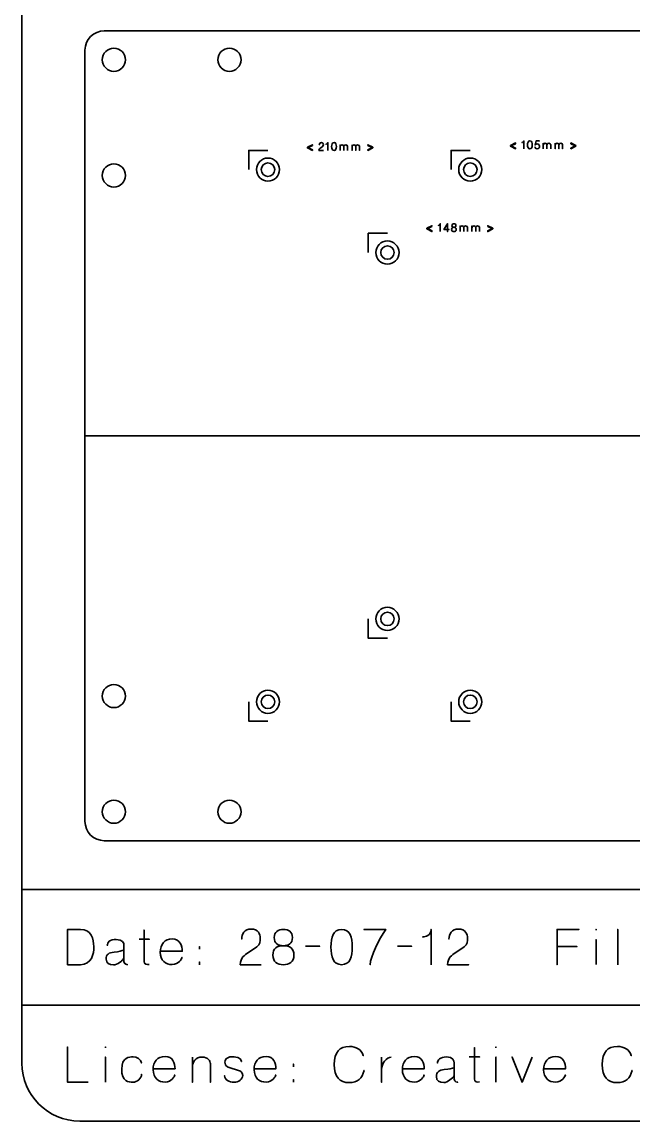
# Model space of a CAD drawing. Header units: inches. Extents: x 15 to 785, y -737 to -15.
# Drawn here: x 15 to 173.6, y -585 to -300 of the extents above; entities that cross this region are included whole.
import ezdxf

# ---------------------------------------------------------------- set-up
doc = ezdxf.new("R2010")
doc.units = ezdxf.units.IN
doc.header["$MEASUREMENT"] = 0
doc.layers.add('Layer 1', color=7, linetype='Continuous')

# ---------------------------------------------------------------- blocks, each defined once
blk = doc.blocks.new('block 18')
at = {"layer": 'Layer 1', "color": 13, "lineweight": 35, "true_color": 0xed6444}
for points in [[(89.07, -332.49), (90.38, -331.82), (90.38, -332.01), (89.28, -332.57), (89.28, -332.57), (90.38, -333.12), (90.38, -333.32), (89.07, -332.64), (89.07, -332.49)], [(106.07, -332.65), (104.76, -333.32), (104.76, -333.12), (105.87, -332.57), (105.87, -332.57), (104.76, -332.01), (104.76, -331.82), (106.07, -332.49), (106.07, -332.65)]]:
    blk.add_lwpolyline(points, dxfattribs=at)
for points, knots in [([(93.28, -333.32), (93.28, -333.32), (92.07, -333.32), (92.07, -333.32), (92.08, -332.91), (92.3, -332.77), (92.54, -332.62), (92.54, -332.62), (93.02, -332.29), (93.02, -332.29), (93.22, -332.16), (93.22, -331.96), (93.22, -331.77), (93.22, -331.58), (93.1, -331.27), (92.7, -331.27), (92.29, -331.27), (92.15, -331.57), (92.15, -331.85), (92.15, -331.57), (92.29, -331.27), (92.7, -331.27), (93.1, -331.27), (93.22, -331.58), (93.22, -331.77), (93.22, -331.96), (93.22, -332.16), (93.02, -332.29), (93.02, -332.29), (92.54, -332.62), (92.54, -332.62), (92.3, -332.77), (92.08, -332.91), (92.07, -333.32), (92.07, -333.32), (93.28, -333.32), (93.28, -333.32)], [0, 0, 0, 0, 1, 1, 1, 2, 2, 2, 3, 3, 3, 4, 4, 4, 5, 5, 5, 6, 6, 6, 7, 7, 7, 8, 8, 8, 9, 9, 9, 10, 10, 10, 11, 11, 11, 12, 12, 12, 12]), ([(94.42, -333.32), (94.42, -333.32), (94.42, -331.28), (94.42, -331.28), (94.42, -331.63), (94.09, -331.71), (93.94, -331.72), (94.09, -331.71), (94.42, -331.63), (94.42, -331.28), (94.42, -331.28), (94.42, -333.32), (94.42, -333.32)], [0, 0, 0, 0, 1, 1, 1, 2, 2, 2, 3, 3, 3, 4, 4, 4, 4]), ([(95.37, -332.3), (95.37, -331.74), (95.49, -331.29), (95.99, -331.29), (96.48, -331.29), (96.6, -331.74), (96.6, -332.3), (96.6, -332.86), (96.48, -333.32), (95.99, -333.32), (95.49, -333.32), (95.37, -332.86), (95.37, -332.3)], [0, 0, 0, 0, 1, 1, 1, 2, 2, 2, 3, 3, 3, 4, 4, 4, 4]), ([(95.37, -332.3), (95.37, -331.74), (95.49, -331.29), (95.99, -331.29), (96.48, -331.29), (96.6, -331.74), (96.6, -332.3), (96.6, -332.86), (96.48, -333.32), (95.99, -333.32), (95.49, -333.32), (95.37, -332.86), (95.37, -332.3)], [0, 0, 0, 0, 1, 1, 1, 2, 2, 2, 3, 3, 3, 4, 4, 4, 4]), ([(98.54, -333.32), (98.54, -333.32), (98.54, -332.38), (98.54, -332.25), (98.54, -332.12), (98.45, -331.87), (98.09, -331.87), (97.74, -331.87), (97.57, -332.15), (97.57, -332.41), (97.57, -332.15), (97.74, -331.87), (98.09, -331.87), (98.45, -331.87), (98.54, -332.12), (98.54, -332.25), (98.54, -332.38), (98.54, -333.32), (98.54, -333.32)], [0, 0, 0, 0, 1, 1, 1, 2, 2, 2, 3, 3, 3, 4, 4, 4, 5, 5, 5, 6, 6, 6, 6]), ([(97.57, -333.32), (97.57, -333.32), (97.57, -331.87), (97.57, -331.87), (97.57, -331.87), (97.57, -333.32), (97.57, -333.32)], [0, 0, 0, 0, 1, 1, 1, 2, 2, 2, 2]), ([(99.51, -333.32), (99.51, -333.32), (99.51, -332.38), (99.51, -332.25), (99.51, -332.12), (99.38, -331.87), (99.02, -331.87), (98.67, -331.87), (98.54, -332.15), (98.54, -332.41), (98.54, -332.15), (98.67, -331.87), (99.02, -331.87), (99.38, -331.87), (99.51, -332.12), (99.51, -332.25), (99.51, -332.38), (99.51, -333.32), (99.51, -333.32)], [0, 0, 0, 0, 1, 1, 1, 2, 2, 2, 3, 3, 3, 4, 4, 4, 5, 5, 5, 6, 6, 6, 6]), ([(101.64, -332.25), (101.64, -332.12), (101.55, -331.87), (101.19, -331.87), (100.83, -331.87), (100.67, -332.15), (100.67, -332.41), (100.67, -332.15), (100.83, -331.87), (101.19, -331.87), (101.55, -331.87), (101.64, -332.12), (101.64, -332.25), (101.64, -332.38), (101.64, -333.32), (101.64, -333.32), (101.64, -333.32), (101.64, -332.38), (101.64, -332.25)], [0, 0, 0, 0, 1, 1, 1, 2, 2, 2, 3, 3, 3, 4, 4, 4, 5, 5, 5, 6, 6, 6, 6]), ([(100.67, -331.87), (100.67, -331.87), (100.67, -333.32), (100.67, -333.32), (100.67, -333.32), (100.67, -331.87), (100.67, -331.87)], [0, 0, 0, 0, 1, 1, 1, 2, 2, 2, 2]), ([(102.61, -332.25), (102.61, -332.12), (102.48, -331.87), (102.12, -331.87), (101.77, -331.87), (101.64, -332.15), (101.64, -332.41), (101.64, -332.15), (101.77, -331.87), (102.12, -331.87), (102.48, -331.87), (102.61, -332.12), (102.61, -332.25), (102.61, -332.38), (102.61, -333.32), (102.61, -333.32), (102.61, -333.32), (102.61, -332.38), (102.61, -332.25)], [0, 0, 0, 0, 1, 1, 1, 2, 2, 2, 3, 3, 3, 4, 4, 4, 5, 5, 5, 6, 6, 6, 6])]:
    blk.add_open_spline(points, degree=3, knots=knots, dxfattribs=at)
blk = doc.blocks.new('block 19')
at = {"layer": 'Layer 1', "color": 13, "lineweight": 35, "true_color": 0xed6444}
for points in [[(120.08, -353.51), (121.39, -352.84), (121.39, -353.03), (120.29, -353.59), (120.29, -353.59), (121.39, -354.15), (121.39, -354.34), (120.08, -353.67), (120.08, -353.51)], [(137.18, -353.67), (135.87, -354.34), (135.87, -354.15), (136.99, -353.59), (136.99, -353.59), (135.87, -353.03), (135.87, -352.84), (137.18, -353.51), (137.18, -353.67)]]:
    blk.add_lwpolyline(points, dxfattribs=at)
for points, knots in [([(123.56, -354.34), (123.56, -354.34), (123.56, -352.31), (123.56, -352.31), (123.56, -352.65), (123.23, -352.74), (123.08, -352.75), (123.23, -352.74), (123.56, -352.65), (123.56, -352.31), (123.56, -352.31), (123.56, -354.34), (123.56, -354.34)], [0, 0, 0, 0, 1, 1, 1, 2, 2, 2, 3, 3, 3, 4, 4, 4, 4]), ([(125.47, -352.31), (125.47, -352.31), (124.51, -353.8), (124.51, -353.8), (124.51, -353.8), (125.83, -353.8), (125.83, -353.8), (125.83, -353.8), (124.51, -353.8), (124.51, -353.8), (124.51, -353.8), (125.47, -352.31), (125.47, -352.31), (125.47, -352.31), (125.47, -354.34), (125.47, -354.34), (125.47, -354.34), (125.47, -352.31), (125.47, -352.31)], [0, 0, 0, 0, 1, 1, 1, 2, 2, 2, 3, 3, 3, 4, 4, 4, 5, 5, 5, 6, 6, 6, 6]), ([(126.5, -353.79), (126.5, -353.4), (126.74, -353.25), (127.11, -353.25), (127.47, -353.25), (127.72, -353.4), (127.72, -353.79), (127.72, -354.18), (127.44, -354.34), (127.11, -354.34), (126.78, -354.34), (126.5, -354.18), (126.5, -353.79)], [0, 0, 0, 0, 1, 1, 1, 2, 2, 2, 3, 3, 3, 4, 4, 4, 4]), ([(126.5, -353.79), (126.5, -353.4), (126.74, -353.25), (127.11, -353.25), (127.47, -353.25), (127.72, -353.4), (127.72, -353.79), (127.72, -354.18), (127.44, -354.34), (127.11, -354.34), (126.78, -354.34), (126.5, -354.18), (126.5, -353.79)], [0, 0, 0, 0, 1, 1, 1, 2, 2, 2, 3, 3, 3, 4, 4, 4, 4]), ([(126.58, -352.78), (126.58, -352.44), (126.81, -352.32), (127.11, -352.31), (127.41, -352.3), (127.63, -352.44), (127.63, -352.78), (127.63, -353.12), (127.4, -353.25), (127.11, -353.25), (126.82, -353.25), (126.58, -353.12), (126.58, -352.78)], [0, 0, 0, 0, 1, 1, 1, 2, 2, 2, 3, 3, 3, 4, 4, 4, 4]), ([(126.58, -352.78), (126.58, -352.44), (126.81, -352.32), (127.11, -352.31), (127.41, -352.3), (127.63, -352.44), (127.63, -352.78), (127.63, -353.12), (127.4, -353.25), (127.11, -353.25), (126.82, -353.25), (126.58, -353.12), (126.58, -352.78)], [0, 0, 0, 0, 1, 1, 1, 2, 2, 2, 3, 3, 3, 4, 4, 4, 4]), ([(129.65, -354.34), (129.65, -354.34), (129.65, -353.4), (129.65, -353.27), (129.65, -353.14), (129.57, -352.9), (129.21, -352.89), (128.85, -352.89), (128.69, -353.17), (128.69, -353.43), (128.69, -353.17), (128.85, -352.89), (129.21, -352.89), (129.57, -352.9), (129.65, -353.14), (129.65, -353.27), (129.65, -353.4), (129.65, -354.34), (129.65, -354.34)], [0, 0, 0, 0, 1, 1, 1, 2, 2, 2, 3, 3, 3, 4, 4, 4, 5, 5, 5, 6, 6, 6, 6]), ([(128.69, -354.34), (128.69, -354.34), (128.69, -352.89), (128.69, -352.89), (128.69, -352.89), (128.69, -354.34), (128.69, -354.34)], [0, 0, 0, 0, 1, 1, 1, 2, 2, 2, 2]), ([(130.62, -354.34), (130.62, -354.34), (130.62, -353.4), (130.62, -353.27), (130.62, -353.14), (130.5, -352.9), (130.14, -352.89), (129.78, -352.89), (129.65, -353.17), (129.65, -353.43), (129.65, -353.17), (129.78, -352.89), (130.14, -352.89), (130.5, -352.9), (130.62, -353.14), (130.62, -353.27), (130.62, -353.4), (130.62, -354.34), (130.62, -354.34)], [0, 0, 0, 0, 1, 1, 1, 2, 2, 2, 3, 3, 3, 4, 4, 4, 5, 5, 5, 6, 6, 6, 6]), ([(132.75, -354.34), (132.75, -354.34), (132.75, -353.4), (132.75, -353.27), (132.75, -353.14), (132.66, -352.9), (132.31, -352.89), (131.95, -352.89), (131.79, -353.17), (131.79, -353.43), (131.79, -353.17), (131.95, -352.89), (132.31, -352.89), (132.66, -352.9), (132.75, -353.14), (132.75, -353.27), (132.75, -353.4), (132.75, -354.34), (132.75, -354.34)], [0, 0, 0, 0, 1, 1, 1, 2, 2, 2, 3, 3, 3, 4, 4, 4, 5, 5, 5, 6, 6, 6, 6]), ([(131.79, -354.34), (131.79, -354.34), (131.79, -352.89), (131.79, -352.89), (131.79, -352.89), (131.79, -354.34), (131.79, -354.34)], [0, 0, 0, 0, 1, 1, 1, 2, 2, 2, 2]), ([(133.72, -354.34), (133.72, -354.34), (133.72, -353.4), (133.72, -353.27), (133.72, -353.14), (133.6, -352.9), (133.24, -352.89), (132.88, -352.89), (132.75, -353.17), (132.75, -353.43), (132.75, -353.17), (132.88, -352.89), (133.24, -352.89), (133.6, -352.9), (133.72, -353.14), (133.72, -353.27), (133.72, -353.4), (133.72, -354.34), (133.72, -354.34)], [0, 0, 0, 0, 1, 1, 1, 2, 2, 2, 3, 3, 3, 4, 4, 4, 5, 5, 5, 6, 6, 6, 6])]:
    blk.add_open_spline(points, degree=3, knots=knots, dxfattribs=at)
blk = doc.blocks.new('block 20')
at = {"layer": 'Layer 1', "color": 13, "lineweight": 35, "true_color": 0xed6444}
for points in [[(141.79, -332.06), (143.1, -331.38), (143.1, -331.58), (141.99, -332.13), (141.99, -332.14), (143.1, -332.69), (143.1, -332.88), (141.79, -332.21), (141.79, -332.06)], [(158.78, -332.21), (157.48, -332.88), (157.48, -332.69), (158.59, -332.14), (158.59, -332.13), (157.48, -331.58), (157.48, -331.38), (158.78, -332.05), (158.78, -332.21)]]:
    blk.add_lwpolyline(points, dxfattribs=at)
for points, knots in [([(145.26, -332.88), (145.26, -332.88), (145.26, -330.85), (145.26, -330.85), (145.26, -331.2), (144.93, -331.28), (144.78, -331.29), (144.93, -331.28), (145.26, -331.2), (145.26, -330.85), (145.26, -330.85), (145.26, -332.88), (145.26, -332.88)], [0, 0, 0, 0, 1, 1, 1, 2, 2, 2, 3, 3, 3, 4, 4, 4, 4]), ([(146.21, -331.87), (146.21, -331.31), (146.33, -330.85), (146.83, -330.85), (147.32, -330.85), (147.44, -331.31), (147.44, -331.87), (147.44, -332.43), (147.32, -332.88), (146.83, -332.88), (146.33, -332.88), (146.21, -332.43), (146.21, -331.87)], [0, 0, 0, 0, 1, 1, 1, 2, 2, 2, 3, 3, 3, 4, 4, 4, 4]), ([(146.21, -331.87), (146.21, -331.31), (146.33, -330.85), (146.83, -330.85), (147.32, -330.85), (147.44, -331.31), (147.44, -331.87), (147.44, -332.43), (147.32, -332.88), (146.83, -332.88), (146.33, -332.88), (146.21, -332.43), (146.21, -331.87)], [0, 0, 0, 0, 1, 1, 1, 2, 2, 2, 3, 3, 3, 4, 4, 4, 4]), ([(148.41, -330.85), (148.41, -330.85), (148.18, -331.86), (148.18, -331.86), (148.34, -331.72), (148.44, -331.64), (148.72, -331.64), (149, -331.64), (149.32, -331.83), (149.32, -332.23), (149.32, -332.4), (149.23, -332.89), (148.72, -332.89), (148.21, -332.89), (148.15, -332.6), (148.11, -332.44), (148.15, -332.6), (148.21, -332.89), (148.72, -332.89), (149.23, -332.89), (149.32, -332.4), (149.32, -332.23), (149.32, -331.83), (149, -331.64), (148.72, -331.64), (148.44, -331.64), (148.34, -331.72), (148.18, -331.86), (148.18, -331.86), (148.41, -330.85), (148.41, -330.85), (148.41, -330.85), (149.25, -330.85), (149.25, -330.85), (149.25, -330.85), (148.41, -330.85), (148.41, -330.85)], [0, 0, 0, 0, 1, 1, 1, 2, 2, 2, 3, 3, 3, 4, 4, 4, 5, 5, 5, 6, 6, 6, 7, 7, 7, 8, 8, 8, 9, 9, 9, 10, 10, 10, 11, 11, 11, 12, 12, 12, 12]), ([(151.25, -332.88), (151.25, -332.88), (151.25, -331.94), (151.25, -331.81), (151.25, -331.68), (151.17, -331.44), (150.81, -331.44), (150.45, -331.43), (150.29, -331.71), (150.29, -331.97), (150.29, -331.71), (150.45, -331.43), (150.81, -331.44), (151.17, -331.44), (151.25, -331.68), (151.25, -331.81), (151.25, -331.94), (151.25, -332.88), (151.25, -332.88)], [0, 0, 0, 0, 1, 1, 1, 2, 2, 2, 3, 3, 3, 4, 4, 4, 5, 5, 5, 6, 6, 6, 6]), ([(150.29, -332.88), (150.29, -332.88), (150.29, -331.44), (150.29, -331.44), (150.29, -331.44), (150.29, -332.88), (150.29, -332.88)], [0, 0, 0, 0, 1, 1, 1, 2, 2, 2, 2]), ([(152.22, -332.88), (152.22, -332.88), (152.22, -331.94), (152.22, -331.81), (152.22, -331.68), (152.1, -331.44), (151.74, -331.44), (151.38, -331.43), (151.25, -331.71), (151.25, -331.97), (151.25, -331.71), (151.38, -331.43), (151.74, -331.44), (152.1, -331.44), (152.22, -331.68), (152.22, -331.81), (152.22, -331.94), (152.22, -332.88), (152.22, -332.88)], [0, 0, 0, 0, 1, 1, 1, 2, 2, 2, 3, 3, 3, 4, 4, 4, 5, 5, 5, 6, 6, 6, 6]), ([(154.35, -331.81), (154.35, -331.68), (154.27, -331.44), (153.91, -331.44), (153.55, -331.43), (153.39, -331.71), (153.39, -331.97), (153.39, -331.71), (153.55, -331.43), (153.91, -331.44), (154.27, -331.44), (154.35, -331.68), (154.35, -331.81), (154.35, -331.94), (154.35, -332.88), (154.35, -332.88), (154.35, -332.88), (154.35, -331.94), (154.35, -331.81)], [0, 0, 0, 0, 1, 1, 1, 2, 2, 2, 3, 3, 3, 4, 4, 4, 5, 5, 5, 6, 6, 6, 6]), ([(153.39, -331.44), (153.39, -331.44), (153.39, -332.88), (153.39, -332.88), (153.39, -332.88), (153.39, -331.44), (153.39, -331.44)], [0, 0, 0, 0, 1, 1, 1, 2, 2, 2, 2]), ([(155.32, -331.81), (155.32, -331.68), (155.2, -331.44), (154.84, -331.44), (154.48, -331.43), (154.35, -331.71), (154.35, -331.97), (154.35, -331.71), (154.48, -331.43), (154.84, -331.44), (155.2, -331.44), (155.32, -331.68), (155.32, -331.81), (155.32, -331.94), (155.32, -332.88), (155.32, -332.88), (155.32, -332.88), (155.32, -331.94), (155.32, -331.81)], [0, 0, 0, 0, 1, 1, 1, 2, 2, 2, 3, 3, 3, 4, 4, 4, 5, 5, 5, 6, 6, 6, 6])]:
    blk.add_open_spline(points, degree=3, knots=knots, dxfattribs=at)
blk = doc.blocks.new('block 23')
at = {"layer": 'Layer 1', "color": 30, "lineweight": 35, "true_color": 0xf58726}
for points, knots in [([(26.86, -544.46), (26.86, -544.46), (26.86, -535.3), (26.86, -535.3), (26.86, -535.3), (30.16, -535.3), (30.16, -535.3), (33.19, -535.3), (33.55, -537.84), (33.63, -539.75), (33.71, -541.65), (33.06, -544.46), (30.16, -544.46), (30.16, -544.46), (26.86, -544.46), (26.86, -544.46)], [0, 0, 0, 0, 1, 1, 1, 2, 2, 2, 3, 3, 3, 4, 4, 4, 5, 5, 5, 5]), ([(26.86, -544.46), (26.86, -544.46), (26.86, -535.3), (26.86, -535.3), (26.86, -535.3), (30.16, -535.3), (30.16, -535.3), (33.19, -535.3), (33.55, -537.84), (33.63, -539.75), (33.71, -541.65), (33.06, -544.46), (30.16, -544.46), (30.16, -544.46), (26.86, -544.46), (26.86, -544.46)], [0, 0, 0, 0, 1, 1, 1, 2, 2, 2, 3, 3, 3, 4, 4, 4, 5, 5, 5, 5]), ([(48.01, -544.4), (47.38, -544.43), (46.71, -544.46), (46.71, -543.61), (46.71, -542.74), (46.71, -535.48), (46.71, -535.48), (46.71, -535.48), (46.71, -542.74), (46.71, -543.61), (46.71, -544.46), (47.38, -544.43), (48.01, -544.4)], [0, 0, 0, 0, 1, 1, 1, 2, 2, 2, 3, 3, 3, 4, 4, 4, 4]), ([(77.11, -544.46), (77.11, -544.46), (71.67, -544.46), (71.67, -544.46), (71.72, -542.6), (72.71, -542.01), (73.79, -541.3), (73.79, -541.3), (75.96, -539.85), (75.96, -539.85), (76.86, -539.23), (76.85, -538.34), (76.85, -537.49), (76.85, -536.62), (76.31, -535.23), (74.51, -535.23), (72.7, -535.23), (72.02, -536.57), (72.02, -537.84), (72.02, -536.57), (72.7, -535.23), (74.51, -535.23), (76.31, -535.23), (76.85, -536.62), (76.85, -537.49), (76.85, -538.34), (76.86, -539.23), (75.96, -539.85), (75.96, -539.85), (73.79, -541.3), (73.79, -541.3), (72.71, -542.01), (71.72, -542.6), (71.67, -544.46), (71.67, -544.46), (77.11, -544.46), (77.11, -544.46)], [0, 0, 0, 0, 1, 1, 1, 2, 2, 2, 3, 3, 3, 4, 4, 4, 5, 5, 5, 6, 6, 6, 7, 7, 7, 8, 8, 8, 9, 9, 9, 10, 10, 10, 11, 11, 11, 12, 12, 12, 12]), ([(80.48, -537.44), (80.48, -535.91), (81.48, -535.34), (82.84, -535.32), (84.2, -535.29), (85.2, -535.91), (85.2, -537.44), (85.2, -538.96), (84.14, -539.54), (82.84, -539.54), (81.55, -539.54), (80.48, -538.96), (80.48, -537.44)], [0, 0, 0, 0, 1, 1, 1, 2, 2, 2, 3, 3, 3, 4, 4, 4, 4]), ([(80.48, -537.44), (80.48, -535.91), (81.48, -535.34), (82.84, -535.32), (84.2, -535.29), (85.2, -535.91), (85.2, -537.44), (85.2, -538.96), (84.14, -539.54), (82.84, -539.54), (81.55, -539.54), (80.48, -538.96), (80.48, -537.44)], [0, 0, 0, 0, 1, 1, 1, 2, 2, 2, 3, 3, 3, 4, 4, 4, 4]), ([(95.19, -539.89), (95.19, -537.37), (95.72, -535.32), (97.96, -535.32), (100.19, -535.32), (100.72, -537.37), (100.72, -539.89), (100.72, -542.41), (100.19, -544.46), (97.96, -544.46), (95.72, -544.46), (95.19, -542.41), (95.19, -539.89)], [0, 0, 0, 0, 1, 1, 1, 2, 2, 2, 3, 3, 3, 4, 4, 4, 4]), ([(95.19, -539.89), (95.19, -537.37), (95.72, -535.32), (97.96, -535.32), (100.19, -535.32), (100.72, -537.37), (100.72, -539.89), (100.72, -542.41), (100.19, -544.46), (97.96, -544.46), (95.72, -544.46), (95.19, -542.41), (95.19, -539.89)], [0, 0, 0, 0, 1, 1, 1, 2, 2, 2, 3, 3, 3, 4, 4, 4, 4]), ([(109.41, -535.3), (109.41, -535.3), (103.73, -535.3), (103.73, -535.3), (103.73, -535.3), (109.41, -535.3), (109.41, -535.3), (107.63, -537.86), (105.41, -542.36), (105.38, -544.46), (105.41, -542.36), (107.63, -537.86), (109.41, -535.3)], [0, 0, 0, 0, 1, 1, 1, 2, 2, 2, 3, 3, 3, 4, 4, 4, 4]), ([(121.18, -544.46), (121.18, -544.46), (121.18, -535.3), (121.18, -535.3), (121.18, -536.86), (119.67, -537.23), (119.02, -537.28), (119.67, -537.23), (121.18, -536.86), (121.18, -535.3), (121.18, -535.3), (121.18, -544.46), (121.18, -544.46)], [0, 0, 0, 0, 1, 1, 1, 2, 2, 2, 3, 3, 3, 4, 4, 4, 4]), ([(125.45, -544.46), (125.5, -542.6), (126.49, -542.01), (127.57, -541.3), (127.57, -541.3), (129.74, -539.85), (129.74, -539.85), (130.64, -539.23), (130.63, -538.34), (130.63, -537.49), (130.63, -536.62), (130.1, -535.23), (128.3, -535.23), (126.48, -535.23), (125.81, -536.57), (125.81, -537.84), (125.81, -536.57), (126.48, -535.23), (128.3, -535.23), (130.1, -535.23), (130.63, -536.62), (130.63, -537.49), (130.63, -538.34), (130.64, -539.23), (129.74, -539.85), (129.74, -539.85), (127.57, -541.3), (127.57, -541.3), (126.49, -542.01), (125.5, -542.6), (125.45, -544.46), (125.45, -544.46), (130.9, -544.46), (130.9, -544.46), (130.9, -544.46), (125.45, -544.46), (125.45, -544.46)], [0, 0, 0, 0, 1, 1, 1, 2, 2, 2, 3, 3, 3, 4, 4, 4, 5, 5, 5, 6, 6, 6, 7, 7, 7, 8, 8, 8, 9, 9, 9, 10, 10, 10, 11, 11, 11, 12, 12, 12, 12]), ([(153.86, -535.3), (153.86, -535.3), (159.54, -535.3), (159.54, -535.3), (159.54, -535.3), (153.86, -535.3), (153.86, -535.3), (153.86, -535.3), (153.86, -544.46), (153.86, -544.46), (153.86, -544.46), (153.86, -535.3), (153.86, -535.3)], [0, 0, 0, 0, 1, 1, 1, 2, 2, 2, 3, 3, 3, 4, 4, 4, 4]), ([(164.01, -535.52), (164.01, -535.52), (164.01, -535.29), (164.01, -535.29), (164.01, -535.29), (164.01, -535.52), (164.01, -535.52)], [0, 0, 0, 0, 1, 1, 1, 2, 2, 2, 2]), ([(169.61, -544.46), (169.61, -544.46), (169.61, -535.3), (169.61, -535.3), (169.61, -535.3), (169.61, -544.46), (169.61, -544.46)], [0, 0, 0, 0, 1, 1, 1, 2, 2, 2, 2]), ([(41.47, -543.63), (41.47, -543.63), (41.47, -539.46), (41.47, -539.46), (41.47, -538.92), (41.2, -537.91), (39.49, -537.91), (37.77, -537.91), (37.14, -538.68), (37.14, -539.48), (37.14, -538.68), (37.77, -537.91), (39.49, -537.91), (41.2, -537.91), (41.47, -538.92), (41.47, -539.46), (41.47, -539.46), (41.47, -543.63), (41.47, -543.63), (41.47, -544.4), (42.37, -544.46), (42.37, -544.46), (42.37, -544.46), (41.47, -544.4), (41.47, -543.63)], [0, 0, 0, 0, 1, 1, 1, 2, 2, 2, 3, 3, 3, 4, 4, 4, 5, 5, 5, 6, 6, 6, 7, 7, 7, 8, 8, 8, 8]), ([(45.38, -537.88), (45.38, -537.88), (48.03, -537.88), (48.03, -537.88), (48.03, -537.88), (45.38, -537.88), (45.38, -537.88)], [0, 0, 0, 0, 1, 1, 1, 2, 2, 2, 2]), ([(50.9, -540.98), (50.9, -540.98), (56.58, -540.98), (56.58, -540.98), (56.58, -539.57), (56.02, -537.77), (54, -537.77), (51.99, -537.77), (50.89, -539.14), (50.89, -541.23), (50.89, -543.34), (52.31, -544.46), (54, -544.41), (55.7, -544.36), (56.44, -543.04), (56.53, -542.57), (56.44, -543.04), (55.7, -544.36), (54, -544.41), (52.31, -544.46), (50.89, -543.34), (50.89, -541.23), (50.89, -539.14), (51.99, -537.77), (54, -537.77), (56.02, -537.77), (56.58, -539.57), (56.58, -540.98), (56.58, -540.98), (50.9, -540.98), (50.9, -540.98)], [0, 0, 0, 0, 1, 1, 1, 2, 2, 2, 3, 3, 3, 4, 4, 4, 5, 5, 5, 6, 6, 6, 7, 7, 7, 8, 8, 8, 9, 9, 9, 10, 10, 10, 10]), ([(164.01, -544.45), (164.01, -544.45), (164.01, -537.93), (164.01, -537.93), (164.01, -537.93), (164.01, -544.47), (164.01, -544.45)], [0, 0, 0, 0, 1, 1, 1, 2, 2, 2, 2]), ([(38.74, -544.53), (37.68, -544.5), (36.84, -544.17), (36.84, -543), (36.84, -541.82), (37.56, -541.32), (38.9, -541.19), (40.23, -541.07), (40.83, -540.86), (41.47, -540.69), (40.83, -540.86), (40.23, -541.07), (38.9, -541.19), (37.56, -541.32), (36.84, -541.82), (36.84, -543), (36.84, -544.17), (37.68, -544.5), (38.74, -544.53), (39.78, -544.57), (41.09, -543.34), (41.47, -542.79), (41.09, -543.34), (39.78, -544.57), (38.74, -544.53)], [0, 0, 0, 0, 1, 1, 1, 2, 2, 2, 3, 3, 3, 4, 4, 4, 5, 5, 5, 6, 6, 6, 7, 7, 7, 8, 8, 8, 8]), ([(61.09, -540.45), (61.09, -540.45), (61.09, -539.75), (61.09, -539.75), (61.09, -539.75), (61.09, -540.45), (61.09, -540.45)], [0, 0, 0, 0, 1, 1, 1, 2, 2, 2, 2]), ([(80.11, -541.99), (80.11, -540.24), (81.19, -539.54), (82.84, -539.54), (84.49, -539.54), (85.59, -540.24), (85.59, -541.99), (85.59, -543.75), (84.35, -544.46), (82.84, -544.46), (81.34, -544.46), (80.11, -543.75), (80.11, -541.99)], [0, 0, 0, 0, 1, 1, 1, 2, 2, 2, 3, 3, 3, 4, 4, 4, 4]), ([(80.11, -541.99), (80.11, -540.24), (81.19, -539.54), (82.84, -539.54), (84.49, -539.54), (85.59, -540.24), (85.59, -541.99), (85.59, -543.75), (84.35, -544.46), (82.84, -544.46), (81.34, -544.46), (80.11, -543.75), (80.11, -541.99)], [0, 0, 0, 0, 1, 1, 1, 2, 2, 2, 3, 3, 3, 4, 4, 4, 4]), ([(88.58, -539.67), (88.58, -539.67), (92.28, -539.67), (92.28, -539.67), (92.28, -539.67), (88.58, -539.67), (88.58, -539.67)], [0, 0, 0, 0, 1, 1, 1, 2, 2, 2, 2]), ([(112.42, -539.67), (112.42, -539.67), (116.12, -539.67), (116.12, -539.67), (116.12, -539.67), (112.42, -539.67), (112.42, -539.67)], [0, 0, 0, 0, 1, 1, 1, 2, 2, 2, 2]), ([(153.86, -539.75), (153.86, -539.75), (159.02, -539.75), (159.02, -539.75), (159.02, -539.75), (153.86, -539.75), (153.86, -539.75)], [0, 0, 0, 0, 1, 1, 1, 2, 2, 2, 2]), ([(61.09, -544.46), (61.09, -544.46), (61.09, -543.76), (61.09, -543.76), (61.09, -543.76), (61.09, -544.46), (61.09, -544.46)], [0, 0, 0, 0, 1, 1, 1, 2, 2, 2, 2]), ([(32.21, -574.94), (32.21, -574.94), (26.86, -574.94), (26.86, -574.94), (26.86, -574.94), (26.86, -565.78), (26.86, -565.78), (26.86, -565.78), (26.86, -574.94), (26.86, -574.94), (26.86, -574.94), (32.21, -574.94), (32.21, -574.94)], [0, 0, 0, 0, 1, 1, 1, 2, 2, 2, 3, 3, 3, 4, 4, 4, 4]), ([(36.65, -566), (36.65, -566), (36.65, -565.77), (36.65, -565.77), (36.65, -565.77), (36.65, -566), (36.65, -566)], [0, 0, 0, 0, 1, 1, 1, 2, 2, 2, 2]), ([(99.97, -575.04), (97.45, -575.04), (96.01, -573.61), (96.01, -570.35), (96.01, -567.12), (97.45, -565.67), (99.97, -565.67), (101.78, -565.67), (103.02, -566.42), (103.58, -568.04), (103.02, -566.42), (101.78, -565.67), (99.97, -565.67), (97.45, -565.67), (96.01, -567.12), (96.01, -570.35), (96.01, -573.61), (97.45, -575.04), (99.97, -575.04), (102.06, -575.04), (103.38, -574.05), (103.78, -571.87), (103.38, -574.05), (102.06, -575.04), (99.97, -575.04)], [0, 0, 0, 0, 1, 1, 1, 2, 2, 2, 3, 3, 3, 4, 4, 4, 5, 5, 5, 6, 6, 6, 7, 7, 7, 8, 8, 8, 8]), ([(133.72, -574.88), (133.1, -574.91), (132.42, -574.94), (132.42, -574.09), (132.42, -573.22), (132.42, -565.96), (132.42, -565.96), (132.42, -565.96), (132.42, -573.22), (132.42, -574.09), (132.42, -574.94), (133.1, -574.91), (133.72, -574.88)], [0, 0, 0, 0, 1, 1, 1, 2, 2, 2, 3, 3, 3, 4, 4, 4, 4]), ([(137.99, -566), (137.99, -566), (137.99, -565.77), (137.99, -565.77), (137.99, -565.77), (137.99, -566), (137.99, -566)], [0, 0, 0, 0, 1, 1, 1, 2, 2, 2, 2]), ([(169.52, -575.04), (166.99, -575.04), (165.56, -573.61), (165.56, -570.35), (165.56, -567.12), (166.99, -565.67), (169.52, -565.67), (171.32, -565.67), (172.57, -566.42), (173.13, -568.04), (172.57, -566.42), (171.32, -565.67), (169.52, -565.67), (166.99, -565.67), (165.56, -567.12), (165.56, -570.35), (165.56, -573.61), (166.99, -575.04), (169.52, -575.04), (171.6, -575.04), (172.92, -574.05), (173.33, -571.87), (172.92, -574.05), (171.6, -575.04), (169.52, -575.04)], [0, 0, 0, 0, 1, 1, 1, 2, 2, 2, 3, 3, 3, 4, 4, 4, 5, 5, 5, 6, 6, 6, 7, 7, 7, 8, 8, 8, 8]), ([(36.65, -574.93), (36.65, -574.93), (36.65, -568.41), (36.65, -568.41), (36.65, -568.41), (36.65, -574.95), (36.65, -574.93)], [0, 0, 0, 0, 1, 1, 1, 2, 2, 2, 2]), ([(43.79, -574.94), (42.72, -574.94), (40.88, -574.76), (40.88, -571.57), (40.88, -568.4), (42.94, -568.36), (43.84, -568.36), (44.74, -568.36), (45.94, -569.06), (46.01, -569.95), (45.94, -569.06), (44.74, -568.36), (43.84, -568.36), (42.94, -568.36), (40.88, -568.4), (40.88, -571.57), (40.88, -574.76), (42.72, -574.94), (43.79, -574.94), (44.87, -574.94), (46.01, -573.94), (46.05, -572.87), (46.01, -573.94), (44.87, -574.94), (43.79, -574.94)], [0, 0, 0, 0, 1, 1, 1, 2, 2, 2, 3, 3, 3, 4, 4, 4, 5, 5, 5, 6, 6, 6, 7, 7, 7, 8, 8, 8, 8]), ([(49.05, -571.46), (49.05, -571.46), (54.72, -571.46), (54.72, -571.46), (54.72, -570.05), (54.17, -568.25), (52.15, -568.25), (50.14, -568.25), (49.04, -569.62), (49.04, -571.71), (49.04, -573.82), (50.46, -574.94), (52.15, -574.89), (53.85, -574.84), (54.58, -573.52), (54.67, -573.05), (54.58, -573.52), (53.85, -574.84), (52.15, -574.89), (50.46, -574.94), (49.04, -573.82), (49.04, -571.71), (49.04, -569.62), (50.14, -568.25), (52.15, -568.25), (54.17, -568.25), (54.72, -570.05), (54.72, -571.46), (54.72, -571.46), (49.05, -571.46), (49.05, -571.46)], [0, 0, 0, 0, 1, 1, 1, 2, 2, 2, 3, 3, 3, 4, 4, 4, 5, 5, 5, 6, 6, 6, 7, 7, 7, 8, 8, 8, 9, 9, 9, 10, 10, 10, 10]), ([(63.91, -570.11), (63.91, -569.53), (63.32, -568.44), (61.71, -568.42), (60.08, -568.41), (59.23, -569.67), (59.23, -570.84), (59.23, -569.67), (60.08, -568.41), (61.71, -568.42), (63.32, -568.44), (63.91, -569.53), (63.91, -570.11), (63.91, -570.7), (63.91, -574.94), (63.91, -574.94), (63.91, -574.94), (63.91, -570.7), (63.91, -570.11)], [0, 0, 0, 0, 1, 1, 1, 2, 2, 2, 3, 3, 3, 4, 4, 4, 5, 5, 5, 6, 6, 6, 6]), ([(59.23, -568.42), (59.23, -568.42), (59.23, -574.94), (59.23, -574.94), (59.23, -574.94), (59.23, -568.42), (59.23, -568.42)], [0, 0, 0, 0, 1, 1, 1, 2, 2, 2, 2]), ([(70, -568.32), (68.4, -568.28), (67.67, -568.79), (67.67, -569.77), (67.67, -570.76), (68.49, -571.07), (68.8, -571.15), (68.8, -571.15), (71.2, -571.87), (71.2, -571.87), (71.51, -571.94), (72.28, -572.28), (72.28, -573.22), (72.28, -574.16), (71.27, -574.94), (70, -574.94), (68.73, -574.94), (67.58, -574.27), (67.58, -573.27), (67.58, -574.27), (68.73, -574.94), (70, -574.94), (71.27, -574.94), (72.28, -574.16), (72.28, -573.22), (72.28, -572.28), (71.51, -571.94), (71.2, -571.87), (71.2, -571.87), (68.8, -571.15), (68.8, -571.15), (68.49, -571.07), (67.67, -570.76), (67.67, -569.77), (67.67, -568.79), (68.4, -568.28), (70, -568.32), (71.6, -568.39), (72.02, -569.28), (72, -569.59), (72.02, -569.28), (71.6, -568.39), (70, -568.32)], [0, 0, 0, 0, 1, 1, 1, 2, 2, 2, 3, 3, 3, 4, 4, 4, 5, 5, 5, 6, 6, 6, 7, 7, 7, 8, 8, 8, 9, 9, 9, 10, 10, 10, 11, 11, 11, 12, 12, 12, 13, 13, 13, 14, 14, 14, 14]), ([(75.25, -571.46), (75.25, -571.46), (80.92, -571.46), (80.92, -571.46), (80.92, -570.05), (80.37, -568.25), (78.35, -568.25), (76.34, -568.25), (75.24, -569.62), (75.24, -571.71), (75.24, -573.82), (76.66, -574.94), (78.35, -574.89), (80.05, -574.84), (80.78, -573.52), (80.87, -573.05), (80.78, -573.52), (80.05, -574.84), (78.35, -574.89), (76.66, -574.94), (75.24, -573.82), (75.24, -571.71), (75.24, -569.62), (76.34, -568.25), (78.35, -568.25), (80.37, -568.25), (80.92, -570.05), (80.92, -571.46), (80.92, -571.46), (75.25, -571.46), (75.25, -571.46)], [0, 0, 0, 0, 1, 1, 1, 2, 2, 2, 3, 3, 3, 4, 4, 4, 5, 5, 5, 6, 6, 6, 7, 7, 7, 8, 8, 8, 9, 9, 9, 10, 10, 10, 10]), ([(110.81, -568.42), (109.63, -568.41), (108.28, -570.15), (108.32, -571.61), (108.28, -570.15), (109.63, -568.41), (110.81, -568.42)], [0, 0, 0, 0, 1, 1, 1, 2, 2, 2, 2]), ([(108.32, -568.42), (108.32, -568.42), (108.32, -574.94), (108.32, -574.94), (108.32, -574.94), (108.32, -568.42), (108.32, -568.42)], [0, 0, 0, 0, 1, 1, 1, 2, 2, 2, 2]), ([(119.42, -571.46), (119.42, -570.05), (118.86, -568.25), (116.84, -568.25), (114.83, -568.25), (113.73, -569.62), (113.73, -571.71), (113.73, -573.82), (115.15, -574.94), (116.84, -574.89), (118.54, -574.84), (119.28, -573.52), (119.37, -573.05), (119.28, -573.52), (118.54, -574.84), (116.84, -574.89), (115.15, -574.94), (113.73, -573.82), (113.73, -571.71), (113.73, -569.62), (114.83, -568.25), (116.84, -568.25), (118.86, -568.25), (119.42, -570.05), (119.42, -571.46), (119.42, -571.46), (113.74, -571.46), (113.74, -571.46), (113.74, -571.46), (119.42, -571.46), (119.42, -571.46)], [0, 0, 0, 0, 1, 1, 1, 2, 2, 2, 3, 3, 3, 4, 4, 4, 5, 5, 5, 6, 6, 6, 7, 7, 7, 8, 8, 8, 9, 9, 9, 10, 10, 10, 10]), ([(127.18, -574.11), (127.18, -574.11), (127.18, -569.94), (127.18, -569.94), (127.18, -569.4), (126.91, -568.39), (125.2, -568.39), (123.48, -568.39), (122.85, -569.16), (122.85, -569.96), (122.85, -569.16), (123.48, -568.39), (125.2, -568.39), (126.91, -568.39), (127.18, -569.4), (127.18, -569.94), (127.18, -569.94), (127.18, -574.11), (127.18, -574.11), (127.18, -574.88), (128.08, -574.94), (128.08, -574.94), (128.08, -574.94), (127.18, -574.88), (127.18, -574.11)], [0, 0, 0, 0, 1, 1, 1, 2, 2, 2, 3, 3, 3, 4, 4, 4, 5, 5, 5, 6, 6, 6, 7, 7, 7, 8, 8, 8, 8]), ([(131.09, -568.36), (131.09, -568.36), (133.74, -568.36), (133.74, -568.36), (133.74, -568.36), (131.09, -568.36), (131.09, -568.36)], [0, 0, 0, 0, 1, 1, 1, 2, 2, 2, 2]), ([(137.99, -574.93), (137.99, -574.93), (137.99, -568.41), (137.99, -568.41), (137.99, -568.41), (137.99, -574.95), (137.99, -574.93)], [0, 0, 0, 0, 1, 1, 1, 2, 2, 2, 2]), ([(147.4, -568.42), (147.4, -568.42), (144.79, -574.94), (144.79, -574.94), (144.79, -574.94), (142.21, -568.42), (142.21, -568.42), (142.21, -568.42), (144.79, -574.94), (144.79, -574.94), (144.79, -574.94), (147.4, -568.42), (147.4, -568.42)], [0, 0, 0, 0, 1, 1, 1, 2, 2, 2, 3, 3, 3, 4, 4, 4, 4]), ([(150.39, -571.46), (150.39, -571.46), (156.07, -571.46), (156.07, -571.46), (156.07, -570.05), (155.51, -568.25), (153.49, -568.25), (151.49, -568.25), (150.38, -569.62), (150.38, -571.71), (150.38, -573.82), (151.8, -574.94), (153.49, -574.89), (155.19, -574.84), (155.93, -573.52), (156.02, -573.05), (155.93, -573.52), (155.19, -574.84), (153.49, -574.89), (151.8, -574.94), (150.38, -573.82), (150.38, -571.71), (150.38, -569.62), (151.49, -568.25), (153.49, -568.25), (155.51, -568.25), (156.07, -570.05), (156.07, -571.46), (156.07, -571.46), (150.39, -571.46), (150.39, -571.46)], [0, 0, 0, 0, 1, 1, 1, 2, 2, 2, 3, 3, 3, 4, 4, 4, 5, 5, 5, 6, 6, 6, 7, 7, 7, 8, 8, 8, 9, 9, 9, 10, 10, 10, 10]), ([(85.43, -570.93), (85.43, -570.93), (85.43, -570.23), (85.43, -570.23), (85.43, -570.23), (85.43, -570.93), (85.43, -570.93)], [0, 0, 0, 0, 1, 1, 1, 2, 2, 2, 2]), ([(124.45, -575.01), (123.39, -574.98), (122.56, -574.65), (122.56, -573.48), (122.56, -572.3), (123.27, -571.8), (124.61, -571.68), (125.95, -571.55), (126.54, -571.34), (127.18, -571.17), (126.54, -571.34), (125.95, -571.55), (124.61, -571.68), (123.27, -571.8), (122.56, -572.3), (122.56, -573.48), (122.56, -574.65), (123.39, -574.98), (124.45, -575.01), (125.49, -575.05), (126.8, -573.82), (127.18, -573.27), (126.8, -573.82), (125.49, -575.05), (124.45, -575.01)], [0, 0, 0, 0, 1, 1, 1, 2, 2, 2, 3, 3, 3, 4, 4, 4, 5, 5, 5, 6, 6, 6, 7, 7, 7, 8, 8, 8, 8]), ([(85.43, -574.94), (85.43, -574.94), (85.43, -574.24), (85.43, -574.24), (85.43, -574.24), (85.43, -574.94), (85.43, -574.94)], [0, 0, 0, 0, 1, 1, 1, 2, 2, 2, 2])]:
    blk.add_open_spline(points, degree=3, knots=knots, dxfattribs=at)

msp = doc.modelspace()

# ---------------------------------------------------------------- linework, layer by layer
at = {"layer": 'Layer 1', "color": 13, "lineweight": 35, "true_color": 0xed6444}
for points in [[(73.85, -338.29), (73.85, -333.29), (78.85, -333.29)], [(126.35, -338.29), (126.35, -333.29), (131.35, -333.29)], [(104.85, -359.79), (104.85, -354.79), (109.85, -354.79)], [(31.35, -407.29), (326.36, -407.29)], [(109.85, -459.79), (104.85, -459.79), (104.85, -454.79)], [(78.85, -481.29), (73.85, -481.29), (73.85, -476.29)], [(131.35, -481.29), (126.35, -481.29), (126.35, -476.29)]]:
    msp.add_lwpolyline(points, dxfattribs=at)
at = {"layer": 'Layer 1', "color": 35, "lineweight": 35, "true_color": 0x927753}
msp.add_lwpolyline([(785, -555), (15, -555), (15, -525), (785, -525), (785, -555)], dxfattribs=at)
at = {"layer": 'Layer 1', "color": 179, "lineweight": 35, "true_color": 0x231f20}
for points, knots in [([(785, -570), (785, -578.28), (778.28, -585), (770, -585), (770, -585), (30, -585), (30, -585), (21.72, -585), (15, -578.28), (15, -570), (15, -570), (15, -30), (15, -30), (15, -21.72), (21.72, -15), (30, -15), (30, -15), (770, -15), (770, -15), (778.28, -15), (785, -21.72), (785, -30), (785, -30), (785, -570), (785, -570)], [0, 0, 0, 0, 1, 1, 1, 2, 2, 2, 3, 3, 3, 4, 4, 4, 5, 5, 5, 6, 6, 6, 7, 7, 7, 8, 8, 8, 8]), ([(36.35, -512.3), (36.35, -512.3), (321.35, -512.3), (321.35, -512.3), (324.11, -512.3), (326.35, -510.06), (326.35, -507.3), (326.35, -507.3), (326.35, -307.3), (326.35, -307.3), (326.35, -304.53), (324.11, -302.3), (321.35, -302.3), (321.35, -302.3), (36.35, -302.3), (36.35, -302.3), (33.59, -302.3), (31.35, -304.53), (31.35, -307.3), (31.35, -307.3), (31.35, -507.3), (31.35, -507.3), (31.35, -510.06), (33.59, -512.3), (36.35, -512.3)], [0, 0, 0, 0, 1, 1, 1, 2, 2, 2, 3, 3, 3, 4, 4, 4, 5, 5, 5, 6, 6, 6, 7, 7, 7, 8, 8, 8, 8]), ([(41.85, -309.8), (41.85, -311.45), (40.51, -312.8), (38.85, -312.8), (37.2, -312.8), (35.85, -311.45), (35.85, -309.8), (35.85, -308.14), (37.2, -306.8), (38.85, -306.8), (40.51, -306.8), (41.85, -308.14), (41.85, -309.8)], [0, 0, 0, 0, 1, 1, 1, 2, 2, 2, 3, 3, 3, 4, 4, 4, 4]), ([(71.85, -309.8), (71.85, -311.45), (70.51, -312.8), (68.85, -312.8), (67.2, -312.8), (65.85, -311.45), (65.85, -309.8), (65.85, -308.14), (67.2, -306.8), (68.85, -306.8), (70.51, -306.8), (71.85, -308.14), (71.85, -309.8)], [0, 0, 0, 0, 1, 1, 1, 2, 2, 2, 3, 3, 3, 4, 4, 4, 4]), ([(41.85, -339.8), (41.85, -341.45), (40.51, -342.8), (38.85, -342.8), (37.2, -342.8), (35.85, -341.45), (35.85, -339.8), (35.85, -338.14), (37.2, -336.8), (38.85, -336.8), (40.51, -336.8), (41.85, -338.14), (41.85, -339.8)], [0, 0, 0, 0, 1, 1, 1, 2, 2, 2, 3, 3, 3, 4, 4, 4, 4]), ([(78.85, -340.04), (77.89, -340.04), (77.1, -339.26), (77.1, -338.29), (77.1, -337.33), (77.89, -336.54), (78.85, -336.54), (79.82, -336.54), (80.6, -337.33), (80.6, -338.29), (80.6, -339.26), (79.82, -340.04), (78.85, -340.04)], [0, 0, 0, 0, 1, 1, 1, 2, 2, 2, 3, 3, 3, 4, 4, 4, 4]), ([(131.35, -340.04), (130.38, -340.04), (129.6, -339.26), (129.6, -338.29), (129.6, -337.33), (130.38, -336.54), (131.35, -336.54), (132.32, -336.54), (133.1, -337.33), (133.1, -338.29), (133.1, -339.26), (132.32, -340.04), (131.35, -340.04)], [0, 0, 0, 0, 1, 1, 1, 2, 2, 2, 3, 3, 3, 4, 4, 4, 4]), ([(108.1, -359.79), (108.1, -358.83), (108.88, -358.04), (109.85, -358.04), (110.82, -358.04), (111.6, -358.83), (111.6, -359.79), (111.6, -360.76), (110.82, -361.54), (109.85, -361.54), (108.88, -361.54), (108.1, -360.76), (108.1, -359.79)], [0, 0, 0, 0, 1, 1, 1, 2, 2, 2, 3, 3, 3, 4, 4, 4, 4]), ([(108.1, -454.79), (108.1, -453.83), (108.88, -453.04), (109.85, -453.04), (110.82, -453.04), (111.6, -453.83), (111.6, -454.79), (111.6, -455.76), (110.82, -456.54), (109.85, -456.54), (108.88, -456.54), (108.1, -455.76), (108.1, -454.79)], [0, 0, 0, 0, 1, 1, 1, 2, 2, 2, 3, 3, 3, 4, 4, 4, 4]), ([(41.85, -474.8), (41.85, -476.45), (40.51, -477.8), (38.85, -477.8), (37.2, -477.8), (35.85, -476.45), (35.85, -474.8), (35.85, -473.14), (37.2, -471.8), (38.85, -471.8), (40.51, -471.8), (41.85, -473.14), (41.85, -474.8)], [0, 0, 0, 0, 1, 1, 1, 2, 2, 2, 3, 3, 3, 4, 4, 4, 4]), ([(78.85, -478.04), (77.89, -478.04), (77.1, -477.26), (77.1, -476.29), (77.1, -475.33), (77.89, -474.54), (78.85, -474.54), (79.82, -474.54), (80.6, -475.33), (80.6, -476.29), (80.6, -477.26), (79.82, -478.04), (78.85, -478.04)], [0, 0, 0, 0, 1, 1, 1, 2, 2, 2, 3, 3, 3, 4, 4, 4, 4]), ([(131.35, -478.04), (130.38, -478.04), (129.6, -477.26), (129.6, -476.29), (129.6, -475.33), (130.38, -474.54), (131.35, -474.54), (132.32, -474.54), (133.1, -475.33), (133.1, -476.29), (133.1, -477.26), (132.32, -478.04), (131.35, -478.04)], [0, 0, 0, 0, 1, 1, 1, 2, 2, 2, 3, 3, 3, 4, 4, 4, 4]), ([(41.85, -504.8), (41.85, -506.45), (40.51, -507.8), (38.85, -507.8), (37.2, -507.8), (35.85, -506.45), (35.85, -504.8), (35.85, -503.14), (37.2, -501.8), (38.85, -501.8), (40.51, -501.8), (41.85, -503.14), (41.85, -504.8)], [0, 0, 0, 0, 1, 1, 1, 2, 2, 2, 3, 3, 3, 4, 4, 4, 4]), ([(71.85, -504.8), (71.85, -506.45), (70.51, -507.8), (68.85, -507.8), (67.2, -507.8), (65.85, -506.45), (65.85, -504.8), (65.85, -503.14), (67.2, -501.8), (68.85, -501.8), (70.51, -501.8), (71.85, -503.14), (71.85, -504.8)], [0, 0, 0, 0, 1, 1, 1, 2, 2, 2, 3, 3, 3, 4, 4, 4, 4])]:
    msp.add_open_spline(points, degree=3, knots=knots, dxfattribs=at)
at = {"layer": 'Layer 1', "color": 207, "lineweight": 35, "true_color": 0x703f98}
for points in [[(78.85, -341.29), (77.19, -341.29), (75.85, -339.95), (75.85, -338.29), (75.85, -336.64), (77.19, -335.29), (78.85, -335.29), (80.51, -335.29), (81.85, -336.64), (81.85, -338.29), (81.85, -339.95), (80.51, -341.29), (78.85, -341.29)], [(131.35, -341.29), (129.69, -341.29), (128.35, -339.95), (128.35, -338.29), (128.35, -336.64), (129.69, -335.29), (131.35, -335.29), (133.01, -335.29), (134.35, -336.64), (134.35, -338.29), (134.35, -339.95), (133.01, -341.29), (131.35, -341.29)], [(106.85, -359.79), (106.85, -358.13), (108.19, -356.79), (109.85, -356.79), (111.51, -356.79), (112.85, -358.13), (112.85, -359.79), (112.85, -361.45), (111.51, -362.79), (109.85, -362.79), (108.19, -362.79), (106.85, -361.45), (106.85, -359.79)], [(106.85, -454.79), (106.85, -453.14), (108.19, -451.79), (109.85, -451.79), (111.51, -451.79), (112.85, -453.14), (112.85, -454.79), (112.85, -456.45), (111.51, -457.79), (109.85, -457.79), (108.19, -457.79), (106.85, -456.45), (106.85, -454.79)], [(78.85, -479.29), (77.19, -479.29), (75.85, -477.95), (75.85, -476.29), (75.85, -474.64), (77.19, -473.29), (78.85, -473.29), (80.51, -473.29), (81.85, -474.64), (81.85, -476.29), (81.85, -477.95), (80.51, -479.29), (78.85, -479.29)], [(131.35, -479.29), (129.69, -479.29), (128.35, -477.95), (128.35, -476.29), (128.35, -474.64), (129.69, -473.29), (131.35, -473.29), (133.01, -473.29), (134.35, -474.64), (134.35, -476.29), (134.35, -477.95), (133.01, -479.29), (131.35, -479.29)]]:
    msp.add_open_spline(points, degree=3, knots=[0, 0, 0, 0, 1, 1, 1, 2, 2, 2, 3, 3, 3, 4, 4, 4, 4], dxfattribs=at)

# ---------------------------------------------------------------- block references
at = {"layer": 'Layer 1'}
for name in ['block 18', 'block 20', 'block 19', 'block 23']:
    msp.add_blockref(name, (0, 0), dxfattribs=at)

doc.saveas('drawing.dxf')
